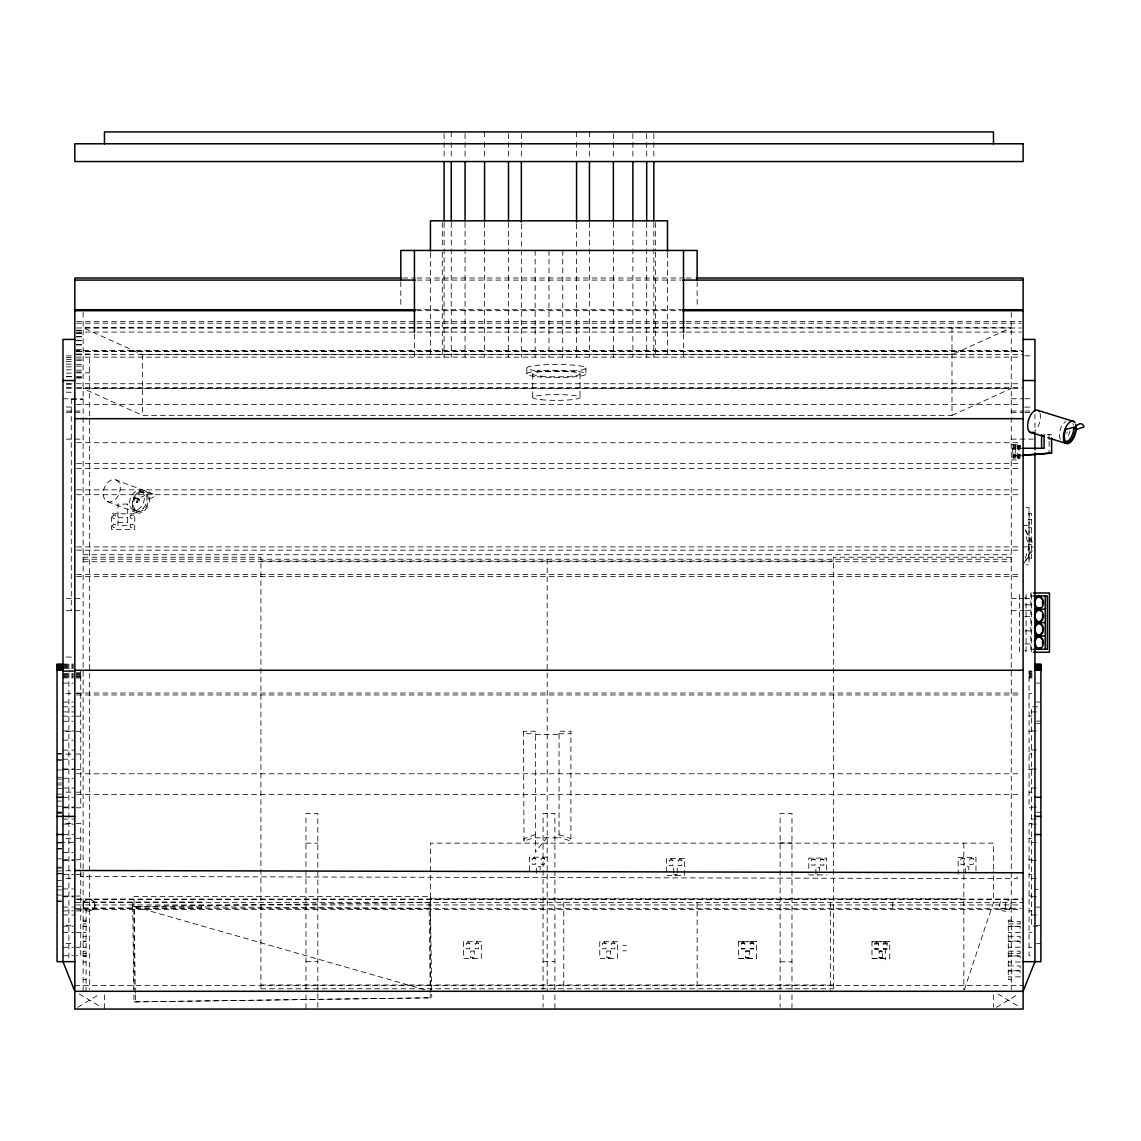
<?xml version="1.0" encoding="UTF-8"?>
<svg xmlns="http://www.w3.org/2000/svg" width="1141" height="1141" viewBox="0 0 1141 1141"><rect width="100%" height="100%" fill="white"/><g stroke="black" fill="none" stroke-linecap="round" stroke-linejoin="round"><path stroke-width="0.75" stroke-dasharray="5 3.75" d="M80.754 873.464L80.74 876.431L1017.173 878.67L1017.173 874.234M1013.308 447.358L1013.565 445.675L1015.932 445.675L1016.189 447.358L1015.932 449.041L1013.565 449.041L1013.308 447.358L1016.189 447.358M1014.064 449.041L1014.064 445.675M1013.308 456.457L1013.565 454.774L1015.932 454.774L1015.932 458.14L1013.565 458.14L1013.308 456.457L1016.189 456.457M1015.433 445.675L1015.433 449.041M1014.064 458.14L1014.064 454.774M1015.433 454.774L1015.433 458.14M1017.858 447.358L1018.1 445.675L1020.482 445.675L1020.739 447.358L1020.482 449.041L1018.1 449.041L1017.858 447.358L1020.739 447.358M1018.599 449.041L1018.599 445.675M1017.843 456.457L1018.086 454.774L1020.468 454.774L1020.468 458.14L1018.086 458.14L1017.843 456.457L1020.724 456.457M1019.983 445.675L1019.983 449.041M1018.599 458.14L1018.599 454.774M1019.968 454.774L1019.968 458.14M1025.26 558.306L1029.039 546.896L1025.388 533.717M964.402 989.618L993.469 902.403L993.469 871.025M1010.455 908.322L1011.254 905.369L1010.455 902.417A5.919 5.919 0 0 0 1001.527 900.848A5.919 5.919 0 0 0 1001.541 909.905A5.919 5.919 0 0 0 1010.455 908.322L1011.254 908.322L1000.215 908.322M1023.962 563.326L1032.519 548.379M1025.845 560.687L1032.22 551.032M547.195 837.066L535.343 852.298L535.343 731.253L523.491 731.253L523.491 733.763L535.343 733.763M77.788 1007.303L100.023 993.968M996.435 1007.303L1018.656 993.968M149.471 498.945L154.934 496.406A11.667 7.973 -69.2 0 0 143.267 496.406L133.54 498.945M951.993 415.353L1011.254 388.496L83.122 388.496L142.397 415.353L951.993 415.353L951.993 327.781M535.343 834.556L524.019 838.635L524.019 841.145L535.343 837.066M1022.036 448.27L1012.723 448.27L1012.723 456.058L1021.38 455.33M1012.723 456.058L1020.439 455.63M132.684 902.403L132.684 906.496L430.428 902.403L431.683 992.513M133.911 994.838L134.01 1001.898L431.754 997.805L431.697 994.282M134.01 1001.898L431.754 997.805M402.802 278.005L415.281 278.005M417.064 278.005L684.443 278.005M686.226 278.005L695.126 278.005M417.064 280.087L680.877 280.087M415.723 309.724L682.218 309.724M417.064 310.694L680.877 310.694M76.618 321.577L415.281 321.577M417.064 321.577L684.443 321.577M686.226 321.577L1021.323 321.577M76.618 323.203L415.281 323.203M417.064 323.203L684.443 323.203M686.226 323.203L1021.323 323.203M684.914 327.781L83.122 327.781L142.397 354.623L951.993 354.623L1011.254 327.781L686.697 327.781M76.49 327.98L415.281 327.98M417.064 327.98L684.443 327.98M686.226 327.98L1021.409 327.98M76.49 330.248L83.122 330.248M76.49 330.476L83.122 330.476M76.618 332.06L415.281 332.06M417.064 332.06L684.443 332.06M686.226 332.06L1021.323 332.06M76.49 333.058L83.122 333.058M76.49 333.472L83.122 333.472M76.49 336.381L83.122 336.381M76.49 336.909L83.122 336.909M76.49 340.232L83.122 340.232M76.49 340.76L83.122 340.76M76.49 344.553L83.122 344.553M76.49 344.967L83.122 344.967M76.49 349.331L83.122 349.474M74.835 350.544L1021.323 350.544M76.49 351.214L1023.106 351.214M76.618 351.556L1023.106 351.556M76.476 354.038L89.654 354.038L89.654 989.518M76.618 354.466L1023.106 354.466M76.49 354.751L83.122 354.751M66.363 355.892L73.138 355.892M1024.803 355.835L1033.261 355.835M76.49 357.133L1021.409 357.133M66.363 357.575L73.138 357.575M76.49 359.087L83.122 359.087M66.363 359.458L73.138 359.458M76.49 360.428L83.122 360.428M66.363 361.64L73.138 361.64M66.363 364.122L73.138 364.122M76.49 364.407L83.122 364.407M76.49 366.161L83.122 366.161M66.363 366.86L73.138 366.86M66.363 369.869L73.138 369.869M76.49 370.155L83.122 370.155M76.49 372.023L83.122 371.937M76.476 372.893L89.654 372.893M66.363 373.107L73.138 373.107M66.363 376.373L73.138 376.373M76.49 376.501L83.122 376.501M66.363 376.744L73.138 376.744M76.49 377.757L83.122 377.757M76.49 377.942L83.122 377.942M66.363 383.561L73.138 383.561M76.49 383.747L1021.323 383.747M66.363 384.303L73.138 384.303M66.363 387.826L73.138 387.826M76.618 387.84L1023.106 387.84M66.363 388.068L73.138 388.068M76.618 388.168L1021.323 388.168M66.363 392.233L73.138 392.233M62.983 398.765L83.122 398.865M1011.254 398.765L1023.106 398.765M1024.803 398.765L1033.261 398.765M71.27 399.336L83.122 399.336M76.49 404.385L1021.409 404.385M66.363 407.023L73.138 407.023M1024.803 407.123L1033.261 407.123M66.292 411.06L83.122 411.06M1011.254 411.06L1023.106 411.06M1024.803 411.06L1029.881 411.06M66.292 412.286L83.122 412.286M1011.254 412.628L1023.106 412.628M1024.803 412.628L1029.881 412.628M1047.11 434.664L1051.617 434.664M66.292 439.128L83.122 439.128M1011.254 439.128L1033.261 439.128M76.618 442.737L1021.323 442.737M1011.168 444.391L1019.084 444.391L1019.084 459.937L1011.168 459.937M76.618 463.531L1021.323 463.531M76.618 468.423L1021.323 468.423M76.618 489.831L1021.323 489.831M76.618 494.709L1021.323 494.709M1026.073 507.56L1029.039 507.56L1029.039 564.824L1026.073 564.824M1029.039 510.555L1029.039 561.686M1028.44 513.536L1031.407 513.536L1031.407 558.562L1028.44 558.562M117.965 517.714L127.692 517.714M1028.44 519.569L1031.407 519.569M117.965 522.478L127.692 522.478M1023.106 525.488L1029.039 525.488M1028.44 527.755L1031.407 527.755M1028.44 544.457L1031.407 544.457M76.618 546.896L1021.323 546.896M1023.106 546.896L1033.375 546.896M76.618 550.147L1021.323 550.147M83.122 554.726L1011.254 554.726M83.122 557.236L260.932 557.236L260.932 989.789M1011.254 557.236L833.458 557.236L833.458 989.789M83.122 559.233L1011.254 559.233M260.932 561.03L833.458 561.03M83.122 561.743L1011.254 561.743M76.618 574.494L1021.323 574.494M76.618 576.433L1021.323 576.433M1031.649 595.93L1035.044 595.93M1024.889 597.413L1026.073 597.413M66.292 598.426L83.122 598.426M1011.254 598.426L1023.106 598.426M1024.803 598.426L1033.261 598.426M1024.889 604.83L1030.808 604.83M66.292 610.692L83.122 610.692M1011.254 610.692L1023.106 610.692M1024.803 610.692L1033.261 610.692M1024.889 616.682L1030.808 616.682M1024.889 630.902L1030.808 630.902M1024.889 643.938L1030.808 643.938M1031.649 649.272L1035.044 649.272M1024.889 650.755L1026.073 650.755M66.363 657.088L73.138 657.088M62.983 664.091L73.352 664.091M62.983 664.961L73.352 664.961M62.983 665.845L73.352 665.845M62.983 666.729L73.352 666.729M62.983 667.585L73.352 667.585M62.983 668.469L73.352 668.469M1031.992 671.008L1029.039 671.008L1029.039 807.799L1031.992 807.799M1029.039 671.721L1031.992 671.721M76.319 672.762L80.754 672.762M1029.039 672.762L1031.992 672.762M62.983 673.475L73.352 673.475M76.319 673.475L80.754 673.475M1029.039 673.475L1031.992 673.475M62.983 674.502L73.352 674.502M76.319 674.502L80.754 674.502M1029.039 674.502L1031.992 674.502M62.983 675.215L73.352 675.215M76.319 675.215L80.754 675.215M1029.039 675.215L1031.992 675.215M62.983 676.256L73.352 676.256M76.319 676.256L80.754 676.256M1029.039 676.256L1031.992 676.256M62.983 676.97L73.352 676.97M76.319 676.97L80.754 676.97M1029.039 676.97L1031.992 676.97M62.983 677.982L73.352 677.982M76.319 677.982L80.754 677.982M1029.039 677.982L1031.992 677.982M62.983 683.088L73.352 683.088M1036.442 683.088L1040.892 683.088M76.618 693.029L1021.323 693.029M65.936 693.543L73.352 693.543M76.319 693.543L80.754 693.543M1029.039 693.543L1031.992 693.543M76.618 694.955L1021.323 694.955M62.983 702.086L73.352 702.086M1036.442 702.086L1040.892 702.086M62.983 706.807L74.835 706.807M1037.725 706.807L1031.407 706.807L1031.407 926.164L1037.725 926.164M62.983 711.927L74.835 711.927M1031.407 711.927L1037.725 711.927M1029.039 716.006L1031.992 716.006M62.983 716.163L73.352 716.163M76.319 716.163L80.754 716.163M62.983 721.269L73.352 721.269M1036.442 721.112L1040.892 721.112M1036.442 723.351L1040.892 723.351M62.983 730.925L74.835 730.925M1031.407 730.925L1037.725 730.925M65.936 731.581L73.352 731.581M76.319 731.581L80.754 731.581M1029.039 731.581L1031.992 731.581M559.047 733.763L570.899 733.763M535.343 734.504L559.047 734.504M62.983 740.138L73.352 740.138M1031.407 749.951L1037.725 749.951M62.983 750.108L74.835 750.108M57.05 753.602L61.5 753.602M65.936 754.073L73.352 754.073M76.319 754.073L80.754 754.073M1029.039 754.016L1031.992 754.016M57.05 754.115L61.5 754.115M62.983 759.179L73.352 759.179M57.05 759.835L61.5 759.906M57.05 760.12L61.5 760.12M62.983 768.977L74.835 768.977M1031.407 768.977L1037.725 768.977M62.983 769.662L73.352 769.662M76.319 769.662L80.754 769.662M1029.039 769.662L1031.992 769.662M57.05 769.975L61.5 769.975M76.618 773.783L1021.323 773.783M57.05 777.278L61.5 777.278M62.983 778.233L73.352 778.233M57.05 779.061L61.5 779.132M57.05 782.997L61.5 782.997M57.05 784.922L61.5 784.922M62.983 788.017L74.835 788.017M1031.407 787.96L1037.725 787.96M57.05 788.36L61.5 788.36M65.936 792.196L73.352 792.196M76.319 792.196L80.754 792.196M1029.039 792.196L1031.992 792.196M57.05 794.15L61.5 794.15M76.618 794.421L1021.323 794.421M62.983 797.302L73.352 797.302M57.05 801.082L61.5 801.082M57.05 806.302L61.5 806.231M62.983 807.072L74.835 807.072M1031.407 807.072L1037.725 807.072M62.983 807.799L73.352 807.799M76.319 807.799L80.754 807.799L80.754 671.008M57.05 812.021L61.5 812.021M1036.442 812.264L1040.892 812.264M57.05 812.663L61.5 812.663M57.05 813.376L61.5 813.376M62.983 819.067L74.835 819.067M1031.407 819.067L1037.725 819.067M65.936 823.474L73.352 823.474M76.319 823.474L80.754 823.474L80.754 955.744L76.319 955.744M1031.992 823.474L1029.039 823.474L1029.039 955.744L1031.992 955.744M62.983 824.13L74.835 824.13M1031.407 824.13L1037.725 824.13M62.983 834.499L73.352 834.499M535.343 837.822L559.047 837.822L559.047 731.253L570.899 731.253L570.899 841.145L559.047 837.066M65.936 838.293L73.352 838.293M76.319 838.293L80.754 838.293M1029.039 838.293L1031.992 838.293M60.017 842.272L74.835 842.272M57.05 842.472L61.5 842.472M1031.407 842.4L1037.725 842.4M57.05 842.971L61.5 842.971M780.116 842.957L791.968 842.957M305.973 843.128L317.826 843.128M57.05 848.69L61.5 848.69M57.05 848.975L61.5 848.975M62.983 852.627L73.352 852.627M547.295 857.191L529.51 857.191L529.51 874.063M57.05 858.845L61.5 858.845M62.983 859.729L73.352 859.729M76.319 859.729L80.754 859.729M1029.039 859.715L1031.992 859.715M62.983 860.428L74.835 860.428M1031.407 860.428L1037.725 860.428M57.05 867.131L61.5 867.131M57.05 868.144L61.5 868.144M65.936 870.768L73.352 870.768M57.05 870.925L61.5 870.925M57.05 873.293L61.5 873.293M57.05 873.863L61.5 873.863M62.983 874.577L73.352 874.577M76.319 874.577L80.754 874.577M673.718 874.662L677.269 874.662M1029.039 874.705L1031.992 874.705M808.784 874.962L826.569 874.962M65.936 878.57L74.835 878.57M1031.407 878.599L1037.725 878.599M57.05 880.51L61.5 880.51M57.05 886.3L61.5 886.3M62.983 888.925L73.352 888.925M1034.958 889.31L1037.925 889.31M57.05 889.951L61.5 889.951M57.05 895.086L61.5 895.086M62.983 896.027L73.352 896.027M76.319 896.027L80.754 896.027M1029.039 896.027L1031.992 896.027M62.983 896.783L74.835 896.783M1031.407 896.783L1037.725 896.783M430.428 898.837L963.845 898.837M76.618 899.037L1023.106 899.037M76.618 899.579L1021.323 899.579M57.05 900.877L61.5 900.877M57.05 901.533L61.5 901.533M83.122 902.046L201.657 902.046L201.657 908.322M74.835 902.403L1023.106 902.403M76.49 904.941L1021.323 904.941M62.983 907.066L73.352 907.066M1036.442 907.095L1040.892 907.095M83.122 907.965L201.657 907.965M74.835 908.322L1021.323 908.322M76.618 909.463L1021.323 909.463M62.983 910.875L73.352 910.875M76.319 910.875L80.754 910.875M1029.039 910.903L1031.992 910.903M62.983 914.968L74.835 914.968M1031.407 914.968L1037.725 914.968M83.122 920.174L86.088 920.174M1011.254 920.174L1008.287 920.174L1008.287 979.449L1011.254 979.449M83.122 921.514L86.088 921.514M1008.287 921.514L1020.14 921.514L1020.14 926.25L1008.287 926.25M83.122 923.882L86.088 923.882M1008.287 923.882L1020.14 923.882M65.936 925.28L73.352 925.28M1036.442 925.28L1040.892 925.28M62.983 926.164L74.835 926.164M83.122 926.25L86.088 926.25M83.122 926.478L86.088 926.478M1008.287 926.478L1020.14 926.478L1020.14 932.397L1008.287 932.397M62.983 932.368L73.352 932.368M76.319 932.368L80.754 932.368M1029.039 932.368L1031.992 932.368M83.122 932.397L86.088 932.397M83.122 936.333L86.088 936.333M1008.287 936.333L1020.14 936.333L1020.14 941.068L1008.287 941.068M83.122 941.068L86.088 941.068M83.122 941.296L86.088 941.296M1008.287 941.296L1020.14 941.296L1020.14 947.215L1008.287 947.215M738.626 941.753L756.412 941.753M871.981 941.753L889.752 941.753M65.936 943.464L73.352 943.464M741.293 943.35L744.845 943.35M750.179 943.35L753.745 943.35M1036.442 943.464L1040.892 943.464M874.89 943.907L878.442 943.907M883.533 943.907L887.085 943.907M626.309 945.604L622.758 945.219M62.983 947.272L73.352 947.272M76.319 947.272L80.754 947.272M83.122 947.215L86.088 947.215M1029.039 947.272L1031.992 947.272M741.293 948.599L744.845 948.599M750.179 948.599L753.745 948.599M874.89 948.599L878.442 948.599M883.533 948.599L887.085 948.599M83.122 951.152L86.088 951.152M1008.287 951.152L1020.14 951.152L1020.14 955.887L1008.287 955.887M745.743 951.223L749.295 951.223M879.083 951.779L882.649 951.779M83.122 953.519L86.088 953.519M1008.287 953.519L1020.14 953.519M62.983 955.744L73.352 955.744M83.122 955.887L86.088 955.887M83.122 956.115L86.088 956.115M1008.287 956.115L1020.14 956.115L1020.14 962.034L1008.287 962.034M745.743 957.599L749.295 957.599M879.083 957.599L882.649 957.599M738.626 958.44L756.412 958.44M871.981 958.44L889.752 958.44M305.973 961.663L317.826 961.663M543.045 961.663L554.897 961.663M780.116 961.834L791.968 961.834M83.122 962.034L86.088 962.034M1008.287 965.956L1020.14 965.956L1020.14 970.706L1008.287 970.706M1008.287 970.92L1020.14 970.92L1020.14 976.853L1008.287 976.853M83.122 979.449L86.088 979.449M260.932 984.997L833.458 984.997M74.835 985.368L1023.106 985.368M260.932 988.791L833.458 988.791M135.294 993.069L134.096 906.496L430.428 908.322M134.096 906.496L425.293 989.832M559.047 834.556L570.899 838.635M115.926 479.905A11.667 7.973 -69.2 0 1 116.054 498.76A11.667 7.973 -69.2 0 1 103.218 493.711A11.667 7.973 -69.2 0 1 115.926 479.905L151.782 493.497M140.6 490.93A10.098 6.903 -69.2 0 1 140.714 507.26A10.098 6.903 -69.2 0 1 129.589 502.881A10.098 6.903 -69.2 0 1 140.6 490.93L144.579 492.441A10.098 6.903 -69.2 0 1 144.693 508.758A10.098 6.903 -69.2 0 1 133.568 504.393A10.098 6.903 -69.2 0 1 144.579 492.441M137.662 498.531A1.94 1.326 -69.2 0 1 137.69 501.683A1.94 1.326 -69.2 0 1 135.551 500.842A1.94 1.326 -69.2 0 1 137.662 498.531L138.988 499.045A1.94 1.326 -69.2 0 1 139.017 502.183A1.94 1.326 -69.2 0 1 136.877 501.341A1.94 1.326 -69.2 0 1 138.988 499.045M136.264 502.168L137.59 502.668M133.326 509.785L137.319 511.282M107.539 501.669L136.749 512.751M997.919 993.968L1020.14 1007.303M79.271 993.968L101.506 1007.303M1025.645 530.08L1032.42 542.303M1025.303 530.08L1032.634 545.355M429.03 902.403L430.271 992.513M430.285 994.282L430.342 997.805M135.323 994.838L135.408 1001.898M132.684 906.496L133.882 993.069M523.491 731.253L524.019 841.145M1049.092 434.664L1049.092 439.67M1049.092 441.353L1049.092 453.048M1034.958 414.04L1034.958 430.428M1026.073 594.447L1026.073 653.722M1019.555 594.447L1019.555 653.722M1017.202 444.391L1017.202 459.937M1015.248 448.27L1015.248 456.058M1013.051 444.391L1013.051 459.937M1011.254 312.449L1011.254 989.604M1005.335 902.417L1005.335 908.322M993.469 869.271L993.469 843.128L430.428 843.128L430.428 989.618M993.469 994.852L993.469 1007.303M975.969 870.825L975.969 857.333L958.183 857.333L958.183 874.206M971.519 857.333L971.519 858.745M968.852 869.984L968.852 866.618L965.3 866.618L965.3 873.364M963.845 843.128L963.845 872.722M963.845 874.462L963.845 989.689M962.633 857.333L962.633 858.745M892.718 902.403L892.718 908.322M885.316 941.567L885.316 943.907M885.316 948.599L885.316 959.938M882.649 958.526L882.649 950.838L879.083 950.838L879.083 958.526M880.866 950.838L880.866 951.779M880.866 957.599L880.866 958.526M876.673 941.567L876.673 943.907M876.673 948.599L876.673 949.54M830.491 902.403L830.491 991.301M826.569 869.913L826.569 858.103L808.784 858.103L808.784 873.279M822.119 858.103L822.119 859.501M819.452 870.754L819.452 867.374L815.901 867.374L815.901 874.12M817.683 874.12L817.683 874.962M813.233 858.103L813.233 859.501M791.968 989.689L791.968 813.49L780.116 813.49L780.116 991.301M791.968 994.852L791.968 1009.072M780.116 994.852L780.116 1007.303M751.962 941.567L751.962 943.35M747.512 957.599L747.512 958.44M743.076 941.567L743.076 943.35M697.137 281.827L697.137 307.984M697.137 902.403L697.137 991.301M683.502 334.028L683.502 357.133M679.936 858.631L679.936 860.043M677.269 872.979L677.269 867.916L673.718 867.916L673.718 872.979M675.486 874.662L675.486 875.504M671.051 858.631L671.051 860.043M667.499 252.689L667.499 357.133M655.647 222.566L655.647 250.45M655.647 252.204L655.647 357.133M653.836 133.668L653.836 140.643M653.836 142.383L653.836 159.811M653.836 222.566L653.836 357.133M646.69 133.668L646.69 140.643M646.69 142.383L646.69 159.811M646.69 222.566L646.69 357.133M632.884 133.668L632.884 140.643M632.884 142.383L632.884 159.811M632.884 222.566L632.884 357.133M626.309 950.838L622.758 950.838M613.359 133.668L613.359 140.643M613.359 142.383L613.359 159.811M613.359 222.566L613.359 357.133M613.088 941.753L613.088 943.165M608.652 957.784L608.652 958.625M604.202 941.753L604.202 943.165M589.441 131.928L589.441 140.643M589.441 142.383L589.441 159.811M589.441 222.566L589.441 357.133M585.918 367.773L585.918 373.663M580.013 373.72L580.013 397.239M576.576 131.928L576.576 140.643M576.576 142.383L576.576 159.811M576.576 223.793L576.576 357.133M563.782 902.403L563.782 991.301M562.77 250.45L562.77 357.133M554.897 989.661L554.897 813.49L543.045 813.49L543.045 991.301M554.897 994.852L554.897 1009.072M548.964 250.45L548.964 357.133M547.195 559.233L547.195 991.301M543.045 994.852L543.045 1007.303M540.178 869.841L540.178 866.475L536.627 866.475L536.627 873.222M535.158 250.45L535.158 357.133M533.959 857.191L533.959 858.602M532.747 374.177L532.747 397.71M526.842 368.358L526.842 374.234M521.351 133.668L521.351 140.643M521.351 142.383L521.351 159.811M521.351 223.793L521.351 357.133M508.487 133.668L508.487 140.643M508.487 142.383L508.487 159.811M508.487 222.566L508.487 357.133M484.583 131.928L484.583 140.643M484.583 142.383L484.583 159.811M484.583 222.566L484.583 357.133M476.881 941.753L476.881 943.165M472.445 957.784L472.445 958.625M467.995 941.753L467.995 943.165M465.057 133.668L465.057 140.643M465.057 142.383L465.057 159.811M465.057 222.566L465.057 357.133M451.251 131.928L451.251 140.643M451.251 142.383L451.251 159.811M451.251 222.566L451.251 357.133M444.106 133.668L444.106 140.643M444.106 142.383L444.106 159.811M444.106 222.566L444.106 357.133M442.294 222.566L442.294 248.709M442.294 252.204L442.294 357.133M430.428 252.689L430.428 357.133M430.3 902.403L430.3 896.469L133.996 896.469L134.096 989.532M414.44 334.028L414.44 357.133M400.805 281.827L400.805 307.984M317.826 1007.303L317.826 813.49L305.973 813.49L305.973 991.301M305.973 994.852L305.973 1009.072M142.397 354.623L142.397 415.353M104.459 994.852L104.459 1009.072M86.088 908.322L86.088 991.301M83.122 312.449L83.122 991.301M71.27 398.865L71.27 610.692M68.902 664.091L68.902 961.663M94.603 907.452A5.933 5.933 0 0 0 94.461 902.916L93.648 901.604A5.933 5.933 0 0 0 84.249 901.903L83.507 903.258A5.933 5.933 0 0 0 83.65 907.794M93.862 908.464A5.933 5.933 0 0 1 84.463 908.764M1040.036 413.384A11.667 5.634 -72.8 0 1 1034.716 431.113M1070.016 430.913A10.098 4.878 -72.8 0 1 1066.935 437.816M1060.474 439.371A10.098 4.878 -72.8 0 1 1060.246 429.644A10.098 4.878 -72.8 0 1 1065.837 421.485M1072.697 423.468A10.098 4.878 -72.8 0 1 1073.396 425.022M1067.22 432.353A1.94 0.941 -72.8 0 1 1066.692 433.038M84.249 901.547L83.507 902.916A5.933 5.933 0 0 0 83.65 907.437L84.463 909.106A5.933 5.933 0 0 0 93.862 908.821L94.603 907.109A5.933 5.933 0 0 0 94.461 902.574L93.648 901.247A5.933 5.933 0 0 0 84.249 901.547M113.415 515.104L112.446 516.787L113.415 518.485L115.355 518.485L116.339 516.787L115.355 515.104L113.415 515.104M113.415 524.204L112.446 525.887L113.415 527.584L115.355 527.584L116.339 525.887L115.355 524.204L113.415 524.204M130.973 515.104L130.003 516.787L130.973 518.485L132.927 518.485L133.896 516.787L132.927 515.104L130.973 515.104M130.93 524.204L129.946 525.887L130.93 527.584L132.869 527.584L133.839 525.887L132.869 524.204L130.93 524.204M127.692 504.108L117.965 504.108L117.965 525.488L127.692 525.488L127.692 504.108M134.766 513.821L111.433 513.821L111.433 529.381L134.766 529.381L134.766 513.821M1031.649 592.978L1030.808 592.978L1030.808 652.238L1031.649 652.238L1031.649 592.978M535.742 858.602L532.177 858.602L532.177 864.222L535.742 864.222L535.742 858.602M544.628 858.602L541.076 858.602L541.076 864.222L544.628 864.222L544.628 858.602M684.386 858.631L666.601 858.631L666.601 875.504L684.386 875.504L684.386 858.631M964.402 858.745L960.85 858.745L960.85 864.365L964.402 864.365L964.402 858.745M973.302 858.745L969.736 858.745L969.736 864.365L973.302 864.365L973.302 858.745M815.016 859.501L811.451 859.501L811.451 865.135L815.016 865.135L815.016 859.501M823.902 859.501L820.35 859.501L820.35 865.135L823.902 865.135L823.902 859.501M672.819 860.043L669.268 860.043L669.268 865.662L672.819 865.662L672.819 860.043M681.719 860.043L678.153 860.043L678.153 865.662L681.719 865.662L681.719 860.043M756.412 941.567L738.626 941.567L738.626 958.625L756.412 958.625L756.412 941.567M889.752 941.567L871.981 941.567L871.981 958.625L889.752 958.625L889.752 941.567M481.331 941.753L463.546 941.753L463.546 958.625L481.331 958.625L481.331 941.753M617.538 941.753L599.767 941.753L599.767 958.625L617.538 958.625L617.538 941.753M744.845 942.979L741.293 942.979L741.293 948.97L744.845 948.97L744.845 942.979M753.745 942.979L750.179 942.979L750.179 948.97L753.745 948.97L753.745 942.979M878.442 942.979L874.89 942.979L874.89 949.54L878.442 949.54L878.442 942.979M887.085 942.979L883.533 942.979L883.533 949.54L887.085 949.54L887.085 942.979M469.778 943.165L466.213 943.165L466.213 948.784L469.778 948.784L469.778 943.165M478.664 943.165L475.112 943.165L475.112 948.784L478.664 948.784L478.664 943.165M605.985 943.165L602.434 943.165L602.434 948.784L605.985 948.784L605.985 943.165M614.871 943.165L611.319 943.165L611.319 948.784L614.871 948.784L614.871 943.165M749.295 950.838L745.743 950.838L745.743 957.969L749.295 957.969L749.295 950.838M474.214 951.038L470.663 951.038L470.663 957.784L474.214 957.784L474.214 951.038M610.435 951.038L606.869 951.038L606.869 957.784L610.435 957.784L610.435 951.038M537.169 370.811A29.637 3.608 0 0 0 585.518 368.714A29.637 3.608 0 0 0 546.439 364.664A29.637 3.608 0 0 0 537.169 370.811M537.169 376.701A29.637 3.608 0 0 0 585.518 374.59A29.637 3.608 0 0 0 546.439 370.54A29.637 3.608 0 0 0 537.169 376.701M541.019 376.145A23.704 2.881 0 0 0 579.699 374.462A23.704 2.881 0 0 0 548.422 371.224A23.704 2.881 0 0 0 541.019 376.145M541.019 399.678A23.704 2.881 0 0 0 579.699 397.995A23.704 2.881 0 0 0 548.422 394.757A23.704 2.881 0 0 0 541.019 399.678M145.278 509.827A11.667 7.973 -69.2 0 0 145.149 490.972A11.667 7.973 -69.2 0 0 132.427 504.778A11.667 7.973 -69.2 0 0 145.278 509.827M143.367 508.258A10.098 6.903 -69.2 0 0 143.253 491.928A10.098 6.903 -69.2 0 0 132.242 503.88A10.098 6.903 -69.2 0 0 143.367 508.258"/><path stroke-width="1.5" d="M1076.148 429.501L1083.95 426.976A11.667 5.634 -72.8 0 0 1075.706 426.976L1064.881 429.501M1023.12 455.188L1051.617 453.048L1051.617 438.001M1022.165 455.487L1051.617 453.048M401.019 278.005L74.835 278.005L74.835 1009.072L1023.106 1009.072L1023.106 278.005L696.909 278.005M74.835 280.087L415.281 280.087M682.66 280.087L1023.106 280.087M74.835 309.724L415.281 309.724M682.66 309.724L1023.106 309.724M74.835 310.694L415.281 310.694M682.66 310.694L1023.106 310.694M74.835 339.405L62.983 339.405L62.983 961.663L74.835 991.301L1023.106 991.301L1034.958 961.663L1034.958 452.735M1023.106 339.405L1034.958 339.405L1034.958 411.06M62.983 380.524L74.835 380.524M1023.106 380.524L1034.958 380.524M74.835 418.69L1023.106 418.69M1022.907 448.27L1044.101 448.27L1044.101 434.664M1033.432 592.978L1049.435 592.978L1049.435 652.238L1033.432 652.238M1033.746 595.93L1047.338 595.93L1047.338 649.272L1033.746 649.272M1039.28 596.672A5.933 4.193 -90 0 0 1035.657 605.571A5.933 4.193 -90 0 0 1042.917 605.571A5.933 4.193 -90 0 0 1039.28 596.672L1038.438 595.93M1039.28 608.524L1038.438 608.524L1038.438 610.007L1039.28 610.007M1035.044 609.265L1045.242 609.265M1039.28 621.859L1038.438 621.859L1038.438 623.343L1039.28 623.343A5.933 4.193 -90 0 1 1042.917 632.242A5.933 4.193 -90 0 1 1035.657 632.242A5.933 4.193 -90 0 1 1039.28 623.343M1035.044 622.601L1045.242 622.601M1039.28 635.195L1038.438 635.195L1038.438 636.678L1039.28 636.678A5.933 4.193 -90 0 1 1042.917 645.578A5.933 4.193 -90 0 1 1035.657 645.578A5.933 4.193 -90 0 1 1039.28 636.678M1035.044 635.936L1045.242 635.936M1039.28 648.53L1038.438 649.272M62.983 664.091L57.05 664.091L57.05 961.663L74.835 961.663M1034.958 664.091L1040.892 664.091L1040.892 961.663L1023.106 961.663M57.05 664.961L62.983 664.961M1034.958 664.961L1040.892 664.961M57.05 665.845L62.983 665.845M1034.958 665.845L1040.892 665.845M57.05 666.729L62.983 666.729M1034.958 666.715L1040.892 666.715M57.05 667.585L62.983 667.585M1034.958 667.585L1040.892 667.585M57.05 668.469L62.983 668.469M1034.958 668.469L1040.892 668.469M57.05 669.339L62.983 669.339M1034.958 669.339L1040.892 669.339M57.05 670.209L62.983 670.209M74.835 670.266L1023.106 670.266M1034.958 670.209L1040.892 670.209M62.983 671.093L74.835 671.093M57.05 797.302L62.983 797.302M1034.958 797.302L1040.892 797.302M57.05 816.371L74.835 816.371M1034.958 816.371L1040.892 816.371M57.05 834.499L62.983 834.499M1034.958 834.499L1040.892 834.499M74.835 870.483L1023.106 872.765M1038.096 410.46L1073.881 421.542M1030.023 432.239L1043.031 436.261M1047.909 437.773L1065.808 443.307M1045.242 595.93L1045.242 649.272M1041.59 434.664L1041.59 448.27M1034.958 432.211L1034.958 449.739M993.469 143.78L993.469 131.928L104.459 131.928L104.459 143.78M697.137 280.087L697.137 250.45L400.805 250.45L400.805 280.087M683.502 250.45L683.502 332.245M667.499 251.049L667.499 220.826L430.428 220.826L430.428 251.049M653.836 161.551L653.836 220.826M646.69 161.551L646.69 220.826M632.884 161.551L632.884 220.826M613.359 161.551L613.359 220.826M589.441 161.551L589.441 220.826M576.576 161.551L576.576 222.01M521.351 161.551L521.351 222.01M508.487 161.551L508.487 220.826M484.583 161.551L484.583 220.826M465.057 161.551L465.057 220.826M451.251 161.551L451.251 220.826M444.106 161.551L444.106 220.826M414.44 250.45L414.44 332.245M1034.402 641.071A5.933 4.193 -90 0 1 1037.896 636.735A5.933 4.193 -90 0 1 1042.075 639.645M1042.489 641.071A5.933 4.193 -90 0 1 1042.489 644.137M1040.535 647.746A5.933 4.193 -90 0 1 1034.402 644.137M1034.402 627.735A5.933 4.193 -90 0 1 1037.896 623.4A5.933 4.193 -90 0 1 1042.075 626.309M1042.489 627.735A5.933 4.193 -90 0 1 1042.489 630.802M1042.075 632.242A5.933 4.193 -90 0 1 1034.816 632.242M1034.402 614.4A5.933 4.193 -90 0 1 1040.535 610.806M1042.489 614.4A5.933 4.193 -90 0 1 1042.489 617.466M1042.075 618.907A5.933 4.193 -90 0 1 1037.896 621.816A5.933 4.193 -90 0 1 1034.402 617.466M1034.402 601.065A5.933 4.193 -90 0 1 1037.896 596.729A5.933 4.193 -90 0 1 1042.075 599.638M1042.489 601.065A5.933 4.193 -90 0 1 1042.489 604.131M1040.535 607.739A5.933 4.193 -90 0 1 1034.402 604.131M1033.047 432.239A11.667 5.634 -72.8 0 1 1028.611 419.874A11.667 5.634 -72.8 0 1 1039.237 411.587M1075.82 424.452A11.667 5.634 -72.8 0 1 1069.388 443.008A11.667 5.634 -72.8 0 1 1064.253 431.441A11.667 5.634 -72.8 0 1 1075.022 422.669M1075.35 427.547A10.098 4.878 -72.8 0 1 1068.261 442.095A10.098 4.878 -72.8 0 1 1065.551 429.9M1073.724 427.034A10.098 4.878 -72.8 0 1 1070.187 438.814A10.098 4.878 -72.8 0 1 1063.726 440.369M1023.106 143.78L74.835 143.78L74.835 161.551L1023.106 161.551L1023.106 143.78M1042.246 620.134A5.933 4.193 -90 0 0 1040.364 610.207A5.933 4.193 -90 0 0 1035.229 617.466A5.933 4.193 -90 0 0 1042.246 620.134"/></g></svg>
